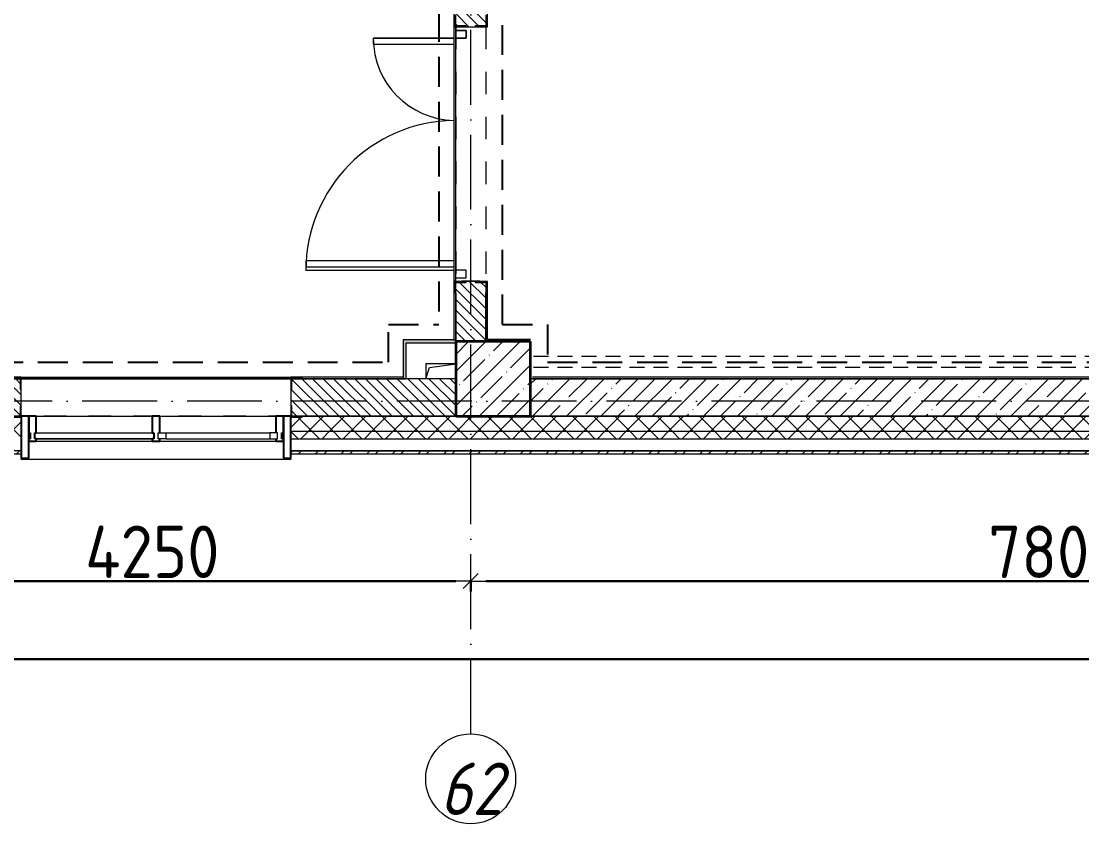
# Model space of a CAD drawing. Header units: millimetres. Extents: x -213536 to 1564669, y -45299 to 942238.
# Drawn here: x 298946 to 306024, y 209995 to 215353 of the extents above; entities that cross this region are included whole.
import ezdxf

# ---------------------------------------------------------------- set-up
doc = ezdxf.new("R2010")
doc.units = ezdxf.units.MM
for name, pattern in [('200_ШТРИХ_ш1п0_6_', [160, 100, -60]), ('50_200_ШТРИХ_1Т_ш5_п1_п1_', [700, 500, -100, 0, -100]), ('Штрих короткий', [300, 150, -150]), ('Штриховая _2 мм - 1 мм_', [300, 200, -100])]:
    doc.linetypes.add(name, pattern=pattern)
for name, color, linetype, lineweight in [('0-1', 7, 'Continuous', 5), ('0-2', 7, 'Continuous', 9), ('Двери', 7, 'Continuous', 9), ('Импосты витража', 7, 'Continuous', 9), ('Импосты витража-1', 7, 'Continuous', 25), ('Каркас_Импост', 7, 'Continuous', 13), ('Каркас_Импост-1', 7, 'Continuous', 9), ('Линии-1', 7, '200_ШТРИХ_ш1п0_6_', 9), ('Несущие колонны', 7, 'Continuous', 9), ('Несущие колонны-1', 7, 'Continuous', 35), ('Обобщенные модели', 7, 'Continuous', 9), ('Общие ребра', 7, 'Continuous', 9), ('Окна', 7, 'Continuous', 9), ('Оси', 7, 'Continuous', 9), ('Оси-1', 7, 'Continuous', 20), ('Оси-2', 7, '50_200_ШТРИХ_1Т_ш5_п1_п1_', 9), ('Остекление-1', 7, 'Continuous', 9), ('Перемычка-1', 7, 'Штрих короткий', 9), ('Размеры', 7, 'Continuous', 15), ('Стены', 7, 'Continuous', 9), ('Стены-1', 7, 'Continuous', 13), ('Штриховка разреза-1', 7, 'Continuous', 9), ('Элементы узлов', 7, 'Continuous', 9)]:
    doc.layers.add(name, color=color, linetype=linetype, lineweight=lineweight)
doc.layers.add('СТ-1_1', color=7, linetype='Штриховая _2 мм - 1 мм_', lineweight=90, true_color=0x888888)
doc.layers.add('Штриховка разреза-3', color=7, linetype='Continuous', lineweight=9, true_color=0x0080ff)
doc.layers.get('0-2').off()
doc.styles.add('ISOCPEUR_I_1', font='isocpeui.ttf', dxfattribs={"width": 0.85, "height": 2.5})
doc.styles.add('СПДС', font='isocpeur.ttf', dxfattribs={"width": 0.9})
doc.dimstyles.new('Размера А3', dxfattribs={"dimtxt": 200, "dimasz": 100, "dimexe": 70, "dimexo": 100, "dimgap": 20, "dimtad": 1, "dimdec": 0, "dimrnd": 10, "dimzin": 0, "dimdsep": 46, "dimtxsty": 'СПДС', "dimblk": 'ARROWHEAD_6', "dimcen": 1, "dimclrd": 256, "dimclre": 256, "dimclrt": 256, "dimazin": 0, "dimtfac": 1, "dimtdec": 0, "dimtmove": 2, "dimatfit": 3, "dimfxl": 1, "dimtolj": 1, "dimtzin": 0, "dimarcsym": 0})
pattern_1 = [(135, (0, 0), (-35.35534, -35.35534), [])]
pattern_2 = [(45, (0, 0), (-70.71068, 70.71068), []), (135, (0, 0), (-70.71068, -70.71068), [])]

# ---------------------------------------------------------------- blocks, each defined once
blk = doc.blocks.new('BSC_Колонна _Прямоугольная - 500х500-V20-АИ2_02_План отделки стен 2-го этажа _Часть 2_')
at = {"layer": 'Несущие колонны'}
h = blk.add_hatch(dxfattribs=at)
h.set_pattern_fill('FP_28', color=256, style=0, pattern_type=2)
h.set_pattern_definition([(45, (-95850, -150), (-114.04925, 114.04925), []), (45, (-95735.95, -150), (-114.04925, 114.04925), [201.613, -40.323, 3.353, -36.97])])
h.paths.add_polyline_path([(-250, -250), (250, -250), (250, 250), (-250, 250)], flags=0)
at = {"layer": 'Несущие колонны-1'}
for p, q in [((250, 250), (-250, 250)), ((-250, 250), (-250, -250)), ((250, -250), (250, 250)), ((-250, -250), (250, -250))]:
    blk.add_line(p, q, dxfattribs=at)
blk = doc.blocks.new('Проем_Дверь_Прямоугольный - 1800х2700h_оконные проемы-25805030-АИ2_02_План отделки стен 2-го этажа _Часть 2_')
at = {"layer": 'Перемычка-1'}
for p, q in [((900, 125), (-900, 125)), ((900, -125), (-900, -125))]:
    blk.add_line(p, q, dxfattribs=at)
blk = doc.blocks.new('Проем_Дверь_Прямоугольный - 1700х2400h_дверные проемы-28448549-АИ2_02_План отделки стен 2-го этажа _Часть 2_')
at = {"layer": 'Перемычка-1'}
for p, q in [((850, 100), (-850, 100)), ((850, -100), (-850, -100))]:
    blk.add_line(p, q, dxfattribs=at)
blk = doc.blocks.new('PNS_Панель прямоугольная2 - Нр_Стекло - 40мм-26243474-АИ2_02_План отделки стен 2-го этажа _Часть 2_')
at = {"layer": 'Каркас_Импост'}
for p, q in [((-397.5, 0), (-397.5, 40)), ((-397.5, 40), (-347.5, 40)), ((-347.5, 40), (-347.5, 0)), ((397.5, 40), (347.5, 40)), ((347.5, 40), (347.5, 0)), ((397.5, 0), (397.5, 40)), ((-347.5, 0), (-397.5, 0)), ((347.5, 0), (397.5, 0))]:
    blk.add_line(p, q, dxfattribs=at)
at = {"layer": 'Каркас_Импост-1'}
for p, q in [((-347.5, 40), (347.5, 40)), ((-347.5, 0), (347.5, 0))]:
    blk.add_line(p, q, dxfattribs=at)
blk = doc.blocks.new('Прямоугольный импост - Импост структурный с накладкой - 150мм-25647633-АИ2_02_План отделки стен 2-го этажа _Часть 2_')
at = {"layer": 'Импосты витража-1'}
for p, q in [((-25, 0), (-25, 17)), ((-25, 17), (25, 17)), ((-15, 0), (-25, 0)), ((-15, -40), (-15, 0)), ((25, 17), (25, 0)), ((-25, -150), (-25, -40)), ((-25, -40), (-15, -40)), ((25, -40), (25, -150)), ((25, -150), (-25, -150))]:
    blk.add_line(p, q, dxfattribs=at)
blk = doc.blocks.new('Прямоугольный импост - Импост структурный с накладкой - 150мм-25647642-АИ2_02_План отделки стен 2-го этажа _Часть 2_')
at = {"layer": 'Импосты витража'}
for p, q in [((42475, -100), (43250, -100)), ((42475, -267), (43250, -267))]:
    blk.add_line(p, q, dxfattribs=at)
blk = doc.blocks.new('Прямоугольный импост - Импост структурный с накладкой - 150мм-V150-АИ2_02_План отделки стен 2-го этажа _Часть 2_')
at = {"layer": 'Импосты витража-1'}
for p, q in [((-25, 0), (-25, 17)), ((-25, 17), (25, 17)), ((25, 0), (15, 0)), ((15, 0), (15, -40)), ((25, 17), (25, 0)), ((-25, -150), (-25, -40)), ((15, -40), (25, -40)), ((25, -40), (25, -150)), ((25, -150), (-25, -150))]:
    blk.add_line(p, q, dxfattribs=at)
blk = doc.blocks.new('PNS_Панель прямоугольная1 - Нр_Стекло - 40мм-25259299-АИ2_02_План отделки стен 2-го этажа _Часть 2_')
at = {"layer": 'Остекление-1'}
for p, q in [((-387.5, 40), (387.5, 40)), ((-397.5, 0), (397.5, 0)), ((387.5, 0), (-387.5, 0))]:
    blk.add_line(p, q, dxfattribs=at)
blk = doc.blocks.new('Прямоугольный импост - Импост структурный с накладкой - 150мм-25647644-АИ2_02_План отделки стен 2-го этажа _Часть 2_')
at = {"layer": 'Импосты витража-1'}
for p, q in [((-25, 0), (-25, 17)), ((-25, 17), (25, 17)), ((-15, 0), (-25, 0)), ((-15, -40), (-15, 0)), ((25, 0), (15, 0)), ((15, 0), (15, -40)), ((25, 17), (25, 0)), ((-25, -150), (-25, -40)), ((-25, -40), (-15, -40)), ((15, -40), (25, -40)), ((25, -40), (25, -150)), ((25, -150), (-25, -150))]:
    blk.add_line(p, q, dxfattribs=at)
blk = doc.blocks.new('Прямоугольный импост - Откос НВФ_50х280 мм-25993834-АИ2_02_План отделки стен 2-го этажа _Часть 2_')
at = {"layer": 'Импосты витража-1'}
for p, q in [((-50, 130), (0, 130)), ((-50, -150), (-50, 130)), ((0, 130), (0, -144)), ((0, -150), (-50, -150))]:
    blk.add_line(p, q, dxfattribs=at)
blk = doc.blocks.new('Прямоугольный импост - Откос НВФ_50х280 мм-25993838-АИ2_02_План отделки стен 2-го этажа _Часть 2_')
at = {"layer": 'Импосты витража-1'}
for p, q in [((0, 130), (-50, 130)), ((-50, 130), (-50, -150)), ((0, -144), (0, 130)), ((-50, -150), (0, -150))]:
    blk.add_line(p, q, dxfattribs=at)
blk = doc.blocks.new('Дверь_Витражная_СКБ_2Ст2 - ДВВ_ДАО_СОШ_Классы-26508392-АИ2_02_План отделки стен 2-го этажа _Часть 2_')
at = {"layer": 'Двери'}
for p, q in [((-775, 1035), (-775, 47)), ((775, 585), (775, 47))]:
    blk.add_line(p, q, dxfattribs=at)
for centre, radius, start, end in [((-775, 35), 1000, 0.68952, 90), ((775, 35), 550, 90, 178.74354)]:
    blk.add_arc(centre, radius, start, end, dxfattribs=at)
at = {"layer": 'Элементы узлов'}
for p, q in [((-713, 1035), (-753, 1035)), ((-753, 1035), (-753, 47)), ((-713, 47), (-713, 1035)), ((775, 585), (735, 585)), ((735, 585), (735, 47)), ((775, 47), (775, 585)), ((-825, 35), (-825, -35)), ((-825, 35), (-825, -35)), ((-775, -35), (-775, 35)), ((-775, -35), (-775, 35)), ((775, -35), (775, 35)), ((775, 35), (775, -35)), ((825, 35), (825, -35)), ((825, -35), (825, 35)), ((-825, -35), (-775, -35)), ((-825, -35), (-775, -35)), ((825, -35), (775, -35)), ((775, -35), (825, -35))]:
    blk.add_line(p, q, dxfattribs=at)
blk = doc.blocks.new('Фахверк_СКБ_Уголок - 250_2700-27497298-АИ2_02_План отделки стен 2-го этажа _Часть 2_')
at = {"layer": 'Обобщенные модели'}
for p, q in [((200, 181), (125, 181)), ((125, 181), (125, 106)), ((131, 106), (131, 175)), ((131, 175), (200, 175)), ((200, 175), (200, 181)), ((125, 106), (131, 106)), ((131, -6), (125, -6)), ((125, -6), (125, -81)), ((131, -75), (131, -6)), ((125, -81), (200, -81)), ((200, -75), (131, -75)), ((200, -81), (200, -75))]:
    blk.add_line(p, q, dxfattribs=at)
blk = doc.blocks.new('Фахверк_СКБ_Уголок - 200_3960-28268576-АИ2_02_План отделки стен 2-го этажа _Часть 2_')
at = {"layer": 'Обобщенные модели'}
for p, q in [((200, 156), (125, 156)), ((125, 156), (125, 81)), ((131, 81), (131, 150)), ((131, 150), (200, 150)), ((200, 150), (200, 156)), ((125, 81), (131, 81)), ((131, 19), (125, 19)), ((125, 19), (125, -56)), ((131, -50), (131, 19)), ((125, -56), (200, -56)), ((200, -50), (131, -50)), ((200, -56), (200, -50))]:
    blk.add_line(p, q, dxfattribs=at)
blk = doc.blocks.new('154_Стойка_СКБ_Уголок - СМ-2480_200-28346303-АИ2_02_План отделки стен 2-го этажа _Часть 2_')
at = {"layer": 'Обобщенные модели'}
for p, q in [((125, 156), (125, 81)), ((200, 156), (125, 156)), ((131, 81), (131, 150)), ((131, 150), (200, 150)), ((200, 150), (200, 156)), ((125, 81), (131, 81)), ((131, 19), (125, 19)), ((125, 19), (125, -56)), ((131, -50), (131, 19)), ((125, -56), (200, -56)), ((200, -50), (131, -50)), ((200, -56), (200, -50))]:
    blk.add_line(p, q, dxfattribs=at)
blk = doc.blocks.new('Стойка_Влож_Полоса боковая - Полоса-28213942-АИ2_02_План отделки стен 2-го этажа _Часть 2_')
at = {"layer": 'Обобщенные модели'}
for p, q in [((-5, 60), (0, 60)), ((-5, -60), (-5, 60)), ((0, 31), (0, -31)), ((0, -60), (-5, -60))]:
    blk.add_line(p, q, dxfattribs=at)
blk = doc.blocks.new('AR_Отверстие прямоугольное _в плите_ - AR_Отверстие прямоугольное _в плите_-V204-АИ2_02_План отделки стен 2-го этажа _Часть 2_')
at = {"layer": 'Обобщенные модели'}
for p, q in [((100, 50), (-100, 50)), ((-100, 50), (-100, -50)), ((-100, -50), (-75, 25)), ((-75, 25), (100, 50))]:
    blk.add_line(p, q, dxfattribs=at)
blk = doc.blocks.new('Отлив_СКБ - Отлив витража_120_НВФ-31885687-АИ2_02_План отделки стен 2-го этажа _Часть 2_')
at = {"layer": 'Окна'}
for p, q in [((1750, -2), (50, -2)), ((0, -120), (0, -113)), ((0, -120), (1800, -120)), ((1800, -113), (1800, -120))]:
    blk.add_line(p, q, dxfattribs=at)
blk = doc.blocks.new('0125-Р-ОО-Ш2-АР-о_23_10_2024_rvt-1-АИ2_02_План отделки стен 2-го этажа _Часть 2_')
at = {"layer": 'Штриховка разреза-1'}
h = blk.add_hatch(dxfattribs=at)
h.set_pattern_fill('FP_2', color=256, style=0, pattern_type=2)
h.set_pattern_definition(pattern_1)
h.paths.add_polyline_path([(95600, 400), (95800, 400), (95800, 794), (95731, 794), (95731, 800), (95669, 800), (95669, 794), (95600, 794), (95600, 725)], flags=0)
h.paths.add_polyline_path([(95731, 2500), (95731, 2506), (95800, 2506), (95800, 2900), (95600, 2900), (95600, 2506), (95669, 2506), (95669, 2500)], flags=0)
h = blk.add_hatch(dxfattribs=at)
h.set_pattern_fill('FP_2', color=256, style=0, pattern_type=2)
h.set_pattern_definition(pattern_1)
h.paths.add_polyline_path([(95600, -100), (95600, 150), (94506, 150), (94506, 81), (94500, 81), (94500, -31), (94506, -31), (94506, -100), (94746.2, -100)], flags=0)
h.paths.add_polyline_path([(92694, -100), (92694, -31), (92700, -31), (92700, 81), (92694, 81), (92694, 150), (91850, 150), (91850, -100), (92625, -100)], flags=0)
h = blk.add_hatch(dxfattribs=at)
h.set_pattern_fill('FP_1', color=256, style=0, pattern_type=2)
h.set_pattern_definition([(45, (0, 0), (-114.04925, 114.04925), []), (45, (114.05, 0), (-114.04925, 114.04925), [201.612, -40.322, 3.353, -36.97])])
h.paths.add_polyline_path([(103100, -100), (103100, 150), (96100, 150), (96100, -100), (102202.1, -100)], flags=0)
h = blk.add_hatch(dxfattribs=at)
h.set_pattern_fill('FP_81', color=256, style=0, pattern_type=2)
h.set_pattern_definition(pattern_2)
h.paths.add_polyline_path([(103134.1, -200), (103600, -200), (103600, -100), (94575, -100), (94575, -106), (94500, -106), (94500, -200), (102202.1, -200)], flags=0)
h.paths.add_polyline_path([(91850, -200), (92700, -200), (92700, -106), (92625, -106), (92625, -100), (84750, -100), (84750, -200), (91350, -200)], flags=0)
h.paths.add_polyline_path([(83562.3, -200), (83750, -200), (83750, -100), (82625, -100), (82625, -106), (82550, -106), (82550, -200), (83250, -200)], flags=0)
h.paths.add_polyline_path([(74750, -200), (74750, -100), (73425, -100), (73425, -106), (73350, -106), (73350, -200), (74242.4, -200)], flags=0)
h.paths.add_polyline_path([(71446.5, -200), (71550, -200), (71550, -106), (71475, -106), (71475, -100), (70425, -100), (70425, -106), (70350, -106), (70350, -200), (71200, -200)], flags=0)
h.paths.add_polyline_path([(67718.5, -200), (68549.7, -200), (68549.7, -106), (68475, -106), (68475, -100), (67425, -100), (67425, -106), (67350, -106), (67350, -200)], flags=0)
h.paths.add_polyline_path([(64700, -200), (65550, -200), (65550, -106), (65475, -106), (65475, -100), (64425, -100), (64425, -106), (64350, -106), (64350, -200), (64456.5, -200)], flags=0)
h.paths.add_polyline_path([(62550, -200), (62550, -106), (62475, -106), (62475, -100), (61425, -100), (61425, -106), (61350, -106), (61350, -200), (62126.6, -200)], flags=0)
h.paths.add_polyline_path([(56534.6, -200), (56550, -200), (56550, -106), (56475, -106), (56475, -100), (55425, -100), (55425, -106), (55350, -106), (55350, -200), (56200, -200)], flags=0)
h.paths.add_polyline_path([(53272.7, -200), (53550, -200), (53550, -106), (53475, -106), (53475, -100), (52425, -100), (52425, -106), (52350, -106), (52350, -200), (52806.7, -200)], flags=0)
h.paths.add_polyline_path([(50550, -200), (50550, -106), (50475, -106), (50475, -100), (49425, -100), (49425, -106), (49350, -106), (49350, -200), (50010.7, -200)], flags=0)
h.paths.add_polyline_path([(47475, -200), (47550, -200), (47550, -106), (47475, -106), (47475, -100), (46425, -100), (46425, -106), (46350, -106), (46350, -200), (47214.7, -200)], flags=0)
h.paths.add_polyline_path([(44550, -200), (44550, -106), (44475, -106), (44475, -100), (43425, -100), (43425, -106), (43350, -106), (43350, -200), (44418.8, -200)], flags=0)
h.paths.add_polyline_path([(40700, -200), (41550, -200), (41550, -106), (41475, -105.4), (41475, -100), (40150, -100), (40150, -200), (40690.8, -200)], flags=0)
h.paths.add_polyline_path([(38344, -200), (38350, -200), (38350, -106), (38275, -106), (38275, -100), (37150, -100), (37150, -200), (38275, -200)], flags=0)
h.paths.add_polyline_path([(35350, -200), (35350, -106), (35275, -106), (35275, -100), (34225, -100), (34225, -106), (34150, -106), (34150, -200), (35344, -200)], flags=0)
h.paths.add_polyline_path([(32275, -200), (32350, -200), (32350, -106), (32275, -106), (32275, -100), (31150, -100), (31150, -200), (31650, -200)], flags=0)
h.paths.add_polyline_path([(29350, -200), (29350, -106), (29275, -106), (29275, -100), (28150, -100), (28150, -200), (29344, -200)], flags=0)
h.paths.add_polyline_path([(25779, -200), (26350, -200), (26350, -106), (26275, -106), (26275, -100), (25225, -100), (25225, -106), (25150, -106), (25150, -200), (25313, -200)], flags=0)
h.paths.add_polyline_path([(22650, -200), (23350, -200), (23350, -106), (23275, -106), (23275, -100), (22150, -100), (22150, -200)], flags=0)
h.paths.add_polyline_path([(19255.1, -200), (20350, -200), (20350, -106), (20275, -106), (20275, -100), (19150, -100), (19150, -200)], flags=0)
h.paths.add_polyline_path([(16459.1, -200), (17350, -200), (17350, -106), (17275, -106), (17275, -100), (16225, -100), (16225, -106), (16150, -106), (16150, -200)], flags=0)
h.paths.add_polyline_path([(14595.1, -200), (15150, -200), (15150, -106), (15075, -106), (15075, -100), (9825, -100), (9825, -106), (9750, -106), (9750, -200), (13663.1, -200)], flags=0)
h.paths.add_polyline_path([(8150, -200), (8750, -200), (8750, -106), (8675, -106), (8675, -100), (-100, -100), (-100, -200), (8071.2, -200)], flags=0)
h = blk.add_hatch(dxfattribs=at)
h.set_pattern_fill('FP_81', color=256, style=0, pattern_type=2)
h.set_pattern_definition(pattern_2)
h.paths.add_polyline_path([(103600, -250), (103700, -250), (103700, -200), (94500, -200), (94500, -250), (103134.1, -250)], flags=0)
h.paths.add_polyline_path([(91950.2, -250), (92700, -250), (92700, -200), (84750, -200), (84750, -250), (91018.2, -250)], flags=0)
h.paths.add_polyline_path([(83562.3, -250), (83750, -250), (83750, -200), (82550, -200), (82550, -250), (82630.3, -250)], flags=0)
h.paths.add_polyline_path([(74242.4, -250), (74750, -250), (74750, -200), (73350, -200), (73350, -250), (73776.4, -250)], flags=0)
h.paths.add_polyline_path([(70350, -250), (71550, -250), (71550, -200), (70350, -200)], flags=0)
h.paths.add_polyline_path([(68549.7, -250), (68549.7, -200), (67350, -200), (67350, -250), (67718.5, -250)], flags=0)
h.paths.add_polyline_path([(64350, -250), (65550, -250), (65550, -200), (64350, -200)], flags=0)
h.paths.add_polyline_path([(62550, -250), (62550, -200), (61350, -200), (61350, -250), (62126.6, -250)], flags=0)
h.paths.add_polyline_path([(56550, -250), (56550, -200), (55350, -200), (55350, -250), (56534.6, -250)], flags=0)
h.paths.add_polyline_path([(53550, -250), (53550, -200), (52350, -200), (52350, -250), (53272.7, -250)], flags=0)
h.paths.add_polyline_path([(50550, -250), (50550, -200), (49350, -200), (49350, -250), (50010.7, -250)], flags=0)
h.paths.add_polyline_path([(47214.7, -250), (47550, -250), (47550, -200), (46350, -200), (46350, -250), (46748.7, -250)], flags=0)
h.paths.add_polyline_path([(43486.8, -250), (44550, -250), (44550, -200), (43350, -200), (43350, -250)], flags=0)
h.paths.add_polyline_path([(41550, -250), (41550, -200), (40150, -200), (40150, -250), (40690.8, -250)], flags=0)
h.paths.add_polyline_path([(37894.8, -250), (38350, -250), (38350, -200), (37150, -200), (37150, -250)], flags=0)
h.paths.add_polyline_path([(35098.9, -250), (35350, -250), (35350, -200), (34150, -200), (34150, -250), (34166.9, -250)], flags=0)
h.paths.add_polyline_path([(32302.9, -250), (32350, -250), (32350, -200), (31150, -200), (31150, -250), (31370.9, -250)], flags=0)
h.paths.add_polyline_path([(29040.9, -250), (29350, -250), (29350, -200), (28150, -200), (28150, -250), (28575, -250)], flags=0)
h.paths.add_polyline_path([(25313, -250), (26350, -250), (26350, -200), (25150, -200), (25150, -250)], flags=0)
h.paths.add_polyline_path([(22983, -250), (23350, -250), (23350, -200), (22150, -200), (22150, -250)], flags=0)
h.paths.add_polyline_path([(20350, -250), (20350, -200), (19150, -200), (19150, -250), (20187, -250)], flags=0)
h.paths.add_polyline_path([(17350, -250), (17350, -200), (16150, -200), (16150, -250), (16459.1, -250)], flags=0)
h.paths.add_polyline_path([(14595.1, -250), (15150, -250), (15150, -200), (9750, -200), (9750, -250), (13663.1, -250)], flags=0)
h.paths.add_polyline_path([(8537.2, -250), (8750, -250), (8750, -200), (-200, -200), (-200, -250), (8071.2, -250)], flags=0)
h = blk.add_hatch(dxfattribs=at)
h.set_pattern_fill('FP_80', color=256, style=0, pattern_type=2)
h.set_pattern_definition([(45, (0, 0), (-85.53659, 85.53659), []), (45, (57.02, 0), (-85.53659, 85.53659), [])])
h.paths.add_polyline_path([(103830, -350), (103830, -330), (94500, -330), (94500, -350), (103134.1, -350)], flags=0)
h.paths.add_polyline_path([(92416.2, -350), (92700, -350), (92700, -330), (84750, -330), (84750, -350), (91950.2, -350)], flags=0)
h.paths.add_polyline_path([(83562.3, -350), (83750, -350), (83750, -330), (82550, -330), (82550, -350), (82630.3, -350)], flags=0)
h.paths.add_polyline_path([(74235, -350), (74750, -350), (74750, -330), (74235, -330)], flags=0)
at = {"layer": 'Линии-1'}
for p, q in [((103100, 300), (96100, 300)), ((103100, 225), (96100, 225))]:
    blk.add_line(p, q, dxfattribs=at)
at = {"layer": 'Общие ребра'}
for p, q in [((94500, -200), (103600, -200)), ((94500, -250), (103600, -250))]:
    blk.add_line(p, q, dxfattribs=at)
at = {"layer": 'Стены'}
blk.add_line((92700, 150), (94500, 150), dxfattribs=at)
at = {"layer": 'Стены-1'}
for p, q in [((95669, 2500), (95731, 2500)), ((95600, 725), (95600, 400)), ((95800, 400), (95800, 725)), ((95600, 150), (94575, 150)), ((103100, 150), (96100, 150)), ((92700, -31), (92700, 81)), ((94500, 81), (94500, -31)), ((94500, -106), (94500, -330)), ((94575, -100), (95600, -100)), ((95600, -100), (94575, -100)), ((103100, -100), (96100, -100)), ((96100, -100), (103100, -100)), ((92700, -330), (84750, -330)), ((84750, -350), (92700, -350)), ((92700, -350), (92700, -330)), ((94500, -330), (103600, -330)), ((103830, -330), (94500, -330)), ((94500, -330), (94500, -350)), ((94500, -350), (103830, -350))]:
    blk.add_line(p, q, dxfattribs=at)
at = {"layer": '0-2'}
for name, p, rotation in [('Фахверк_СКБ_Уголок - 200_3960-28268576-АИ2_02_План отделки стен 2-го этажа _Часть 2_', (95750, 2375), 89.9999999999999), ('Проем_Дверь_Прямоугольный - 1700х2400h_дверные проемы-28448549-АИ2_02_План отделки стен 2-го этажа _Часть 2_', (95700, 1650), 89.9999999999999), ('Дверь_Витражная_СКБ_2Ст2 - ДВВ_ДАО_СОШ_Классы-26508392-АИ2_02_План отделки стен 2-го этажа _Часть 2_', (95635, 1650), 89.9999999999978), ('154_Стойка_СКБ_Уголок - СМ-2480_200-28346303-АИ2_02_План отделки стен 2-го этажа _Часть 2_', (95650, 925), 269.9999999999999), ('Стойка_Влож_Полоса боковая - Полоса-28213942-АИ2_02_План отделки стен 2-го этажа _Часть 2_', (95700, 800), 269.9999999999999), ('Фахверк_СКБ_Уголок - 250_2700-27497298-АИ2_02_План отделки стен 2-го этажа _Часть 2_', (92825, 75), 180), ('Прямоугольный импост - Откос НВФ_50х280 мм-25993838-АИ2_02_План отделки стен 2-го этажа _Часть 2_', (92700, -250), 180)]:
    blk.add_blockref(name, p, dxfattribs=dict(at, rotation=rotation))
for name, p in [('BSC_Колонна _Прямоугольная - 500х500-V20-АИ2_02_План отделки стен 2-го этажа _Часть 2_', (95850, 150)), ('AR_Отверстие прямоугольное _в плите_ - AR_Отверстие прямоугольное _в плите_-V204-АИ2_02_План отделки стен 2-го этажа _Часть 2_', (95500, 200)), ('Проем_Дверь_Прямоугольный - 1800х2700h_оконные проемы-25805030-АИ2_02_План отделки стен 2-го этажа _Часть 2_', (93600, 25)), ('Фахверк_СКБ_Уголок - 250_2700-27497298-АИ2_02_План отделки стен 2-го этажа _Часть 2_', (94375, -25)), ('Прямоугольный импост - Импост структурный с накладкой - 150мм-25647642-АИ2_02_План отделки стен 2-го этажа _Часть 2_', (50325, 0)), ('Прямоугольный импост - Импост структурный с накладкой - 150мм-25647642-АИ2_02_План отделки стен 2-го этажа _Часть 2_', (51150, 0)), ('PNS_Панель прямоугольная1 - Нр_Стекло - 40мм-25259299-АИ2_02_План отделки стен 2-го этажа _Часть 2_', (93187.5, -250)), ('PNS_Панель прямоугольная2 - Нр_Стекло - 40мм-26243474-АИ2_02_План отделки стен 2-го этажа _Часть 2_', (94012.5, -250)), ('Отлив_СКБ - Отлив витража_120_НВФ-31885687-АИ2_02_План отделки стен 2-го этажа _Часть 2_', (92700, -267))]:
    blk.add_blockref(name, p, dxfattribs=at)
at = {"layer": '0-2', "extrusion": (0, 0, -1), "rotation": 180}
for name, p in [('Прямоугольный импост - Импост структурный с накладкой - 150мм-25647644-АИ2_02_План отделки стен 2-го этажа _Часть 2_', (-92775, -250)), ('Прямоугольный импост - Импост структурный с накладкой - 150мм-25647633-АИ2_02_План отделки стен 2-го этажа _Часть 2_', (-93600, -250)), ('Прямоугольный импост - Импост структурный с накладкой - 150мм-V150-АИ2_02_План отделки стен 2-го этажа _Часть 2_', (-94425, -250)), ('Прямоугольный импост - Откос НВФ_50х280 мм-25993834-АИ2_02_План отделки стен 2-го этажа _Часть 2_', (-94500, -250))]:
    blk.add_blockref(name, p, dxfattribs=at)
blk = doc.blocks.new('Ось сетки - Круг_Ø6_00__ISO-2_5_0_9K_-16731441-АИ2_02_План отделки стен 2-го этажа _Часть 2_')
at = {"layer": 'Оси-1'}
blk.add_circle((0, 0), 3, dxfattribs=at)
blk = doc.blocks.new('ARROWHEAD_6')
at = {"color": 0, "linetype": 'Continuous'}
for p, q in [((0, 0), (-1, 0)), ((-0.5, -0.5), (0.5, 0.5))]:
    blk.add_line(p, q, dxfattribs=at)
blk = doc.blocks.new('*D3053')
at = {"layer": 'Defpoints', "color": 0, "transparency": 16777216}
for p in [(297695.6, 211721.4), (301945.6, 211721.4), (301945.6, 211615.3)]:
    blk.add_point(p, dxfattribs=at)
at = {"layer": 'Размеры', "lineweight": -2, "transparency": 16777216}
for p, q in [((297695.6, 211621.4), (297695.6, 211545.3)), ((297795.6, 211615.3), (301845.6, 211615.3)), ((301945.6, 211621.4), (301945.6, 211545.3))]:
    blk.add_line(p, q, dxfattribs=at)
at = {"layer": 'Размеры', "lineweight": -2, "transparency": 16777216, "xscale": 100, "yscale": 100, "zscale": 100, "rotation": 180}
blk.add_blockref('ARROWHEAD_6', (297695.6, 211615.3), dxfattribs=at)
at = {"layer": 'Размеры', "lineweight": -2, "transparency": 16777216, "xscale": 100, "yscale": 100, "zscale": 100}
blk.add_blockref('ARROWHEAD_6', (301945.6, 211615.3), dxfattribs=at)
at = {"layer": 'Размеры', "lineweight": 25, "transparency": 16777216, "insert": (299820.6, 211810.3), "char_height": 350, "width": 2.564, "attachment_point": 5, "style": 'СПДС'}
blk.add_mtext('\\A1;4250', dxfattribs=at)
blk = doc.blocks.new('*D3054')
at = {"layer": 'Defpoints', "color": 0, "transparency": 16777216}
for p in [(301945.6, 211721.4), (309745.6, 211721.4), (309745.6, 211615.3)]:
    blk.add_point(p, dxfattribs=at)
at = {"layer": 'Размеры', "lineweight": -2, "transparency": 16777216}
for p, q in [((301945.6, 211621.4), (301945.6, 211545.3)), ((302045.6, 211615.3), (309645.6, 211615.3)), ((309745.6, 211621.4), (309745.6, 211545.3))]:
    blk.add_line(p, q, dxfattribs=at)
at = {"layer": 'Размеры', "lineweight": -2, "transparency": 16777216, "xscale": 100, "yscale": 100, "zscale": 100, "rotation": 180}
blk.add_blockref('ARROWHEAD_6', (301945.6, 211615.3), dxfattribs=at)
at = {"layer": 'Размеры', "lineweight": -2, "transparency": 16777216, "xscale": 100, "yscale": 100, "zscale": 100}
blk.add_blockref('ARROWHEAD_6', (309745.6, 211615.3), dxfattribs=at)
at = {"layer": 'Размеры', "lineweight": 25, "transparency": 16777216, "insert": (305845.6, 211810.3), "char_height": 350, "width": 2.488, "attachment_point": 5, "style": 'СПДС'}
blk.add_mtext('\\A1;7800', dxfattribs=at)
blk = doc.blocks.new('*D3055')
at = {"layer": 'Defpoints', "color": 0, "transparency": 16777216}
for p in [(206245.6, 211200.2), (309745.6, 211200.2), (309745.6, 211094.1)]:
    blk.add_point(p, dxfattribs=at)
at = {"layer": 'Размеры', "lineweight": -2, "transparency": 16777216}
for p, q in [((206245.6, 211100.2), (206245.6, 211024.1)), ((206345.6, 211094.1), (309645.6, 211094.1)), ((309745.6, 211100.2), (309745.6, 211024.1))]:
    blk.add_line(p, q, dxfattribs=at)
at = {"layer": 'Размеры', "lineweight": -2, "transparency": 16777216, "xscale": 100, "yscale": 100, "zscale": 100, "rotation": 180}
blk.add_blockref('ARROWHEAD_6', (206245.6, 211094.1), dxfattribs=at)
at = {"layer": 'Размеры', "lineweight": -2, "transparency": 16777216, "xscale": 100, "yscale": 100, "zscale": 100}
blk.add_blockref('ARROWHEAD_6', (309745.6, 211094.1), dxfattribs=at)
at = {"layer": 'Размеры', "lineweight": 25, "transparency": 16777216, "insert": (257995.6, 211289.1), "char_height": 350, "width": 3.544, "attachment_point": 5, "style": 'СПДС'}
blk.add_mtext('\\A1;103500', dxfattribs=at)
blk = doc.blocks.new('Оси1')
at = {"layer": 'Оси-2'}
for p, q in [((301945.6, 210594.5), (301945.6, 264395.4)), ((312453.9, 212815.2), (203926.8, 212815.2))]:
    blk.add_line(p, q, dxfattribs=at)
at = {"layer": 'Оси-1', "xscale": 99.99999999999993, "yscale": 99.99999999999993, "zscale": 99.99999999999993}
blk.add_blockref('Ось сетки - Круг_Ø6_00__ISO-2_5_0_9K_-16731441-АИ2_02_План отделки стен 2-го этажа _Часть 2_', (301945.6, 210294.5), dxfattribs=at)
at = {"layer": 'Оси', "insert": (301740.7, 210403.3), "char_height": 350, "width": 404.05, "attachment_point": 1, "style": 'ISOCPEUR_I_1'}
blk.add_mtext('62', dxfattribs=at)
at = {"layer": 'Размеры', "lineweight": 25}
for base, p1, p2, picture, middle in [((301945.6, 211615.3), (297695.6, 211721.4), (301945.6, 211721.4), '*D3053', (299820.6, 211810.3)), ((309745.6, 211615.3), (301945.6, 211721.4), (309745.6, 211721.4), '*D3054', (305845.6, 211810.3)), ((309745.6, 211094.1), (206245.6, 211200.2), (309745.6, 211200.2), '*D3055', (257995.6, 211289.1))]:
    dim = blk.add_linear_dim(base=base, p1=p1, p2=p2, dimstyle='Размера А3', override={"dimtxt": 350}, dxfattribs=at)
    dim.commit()
    dim.dimension.update_dxf_attribs({"geometry": picture, "text_midpoint": middle})

msp = doc.modelspace()

# ---------------------------------------------------------------- hatches: boundary and pattern name
at = {"layer": 'Штриховка разреза-3'}
for points in [[(301515.6, 212965.2), (301515.6, 213225.2), (301495.6, 213225.2), (301495.6, 212965.2)], [(301845.6, 213205.2), (301845.6, 213225.2), (301515.6, 213225.2), (301515.6, 213205.2)]]:
    msp.add_hatch(color=256, dxfattribs=at).paths.add_polyline_path(points, flags=0)

# ---------------------------------------------------------------- linework, layer by layer
at = {"layer": 'Общие ребра'}
for p, q in [((301833.6, 213225.2), (301845.6, 213225.2)), ((301495.6, 212965.2), (301495.6, 212977.2))]:
    msp.add_line(p, q, dxfattribs=at)
at = {"layer": 'СТ-1_1', "lineweight": 25}
for p, q in [((301733.6, 239415.2), (301733.6, 213327.2)), ((302157.6, 213327.2), (302157.6, 215603.2)), ((301397.6, 213077.2), (301397.6, 213327.2)), ((301397.6, 213327.2), (301733.6, 213327.2)), ((302157.6, 213327.2), (302457.6, 213327.2)), ((302457.6, 213327.2), (302457.6, 213077.2)), ((298457.6, 213077.2), (301397.6, 213077.2)), ((302457.6, 213077.2), (309233.6, 213077.2))]:
    msp.add_line(p, q, dxfattribs=at)
at = {"layer": 'Стены'}
for p, q in [((298945.6, 212977.2), (300745.6, 212977.2)), ((300745.6, 212965.2), (298945.6, 212965.2))]:
    msp.add_line(p, q, dxfattribs=at)
at = {"layer": 'Стены-1'}
for p, q in [((301833.6, 222615.2), (301833.6, 213225.2)), ((302057.6, 215315.2), (302057.6, 215703.2)), ((301845.6, 213615.2), (301845.6, 215315.2)), ((302051.6, 215315.2), (302057.6, 215315.2)), ((302057.6, 213615.2), (302051.6, 213615.2)), ((302057.6, 213227.2), (302057.6, 213615.2)), ((301845.6, 213215.2), (301845.6, 213540.2)), ((302045.6, 213540.2), (302045.6, 213215.2)), ((301833.6, 213225.2), (301495.6, 213225.2)), ((301495.6, 213225.2), (301495.6, 212977.2)), ((302345.6, 213227.2), (302057.6, 213227.2)), ((301515.6, 213205.2), (301845.6, 213205.2)), ((301515.6, 212965.2), (301515.6, 213205.2)), ((298945.6, 212977.2), (298357.6, 212977.2)), ((298945.6, 212971.2), (298945.6, 212977.2)), ((301495.6, 212977.2), (300745.6, 212977.2)), ((300745.6, 212977.2), (300745.6, 212971.2)), ((300820.6, 212965.2), (301515.6, 212965.2)), ((309333.6, 212977.2), (302357.6, 212977.2)), ((302357.6, 212965.2), (309333.6, 212965.2))]:
    msp.add_line(p, q, dxfattribs=at)

# ---------------------------------------------------------------- block references
at = {"color": 2, "lineweight": 30}
msp.add_blockref('Оси1', (0, 0), dxfattribs=at)
at = {"layer": '0-1'}
msp.add_blockref('0125-Р-ОО-Ш2-АР-о_23_10_2024_rvt-1-АИ2_02_План отделки стен 2-го этажа _Часть 2_', (206245.6, 212815.2), dxfattribs=at)

doc.saveas('drawing.dxf')
